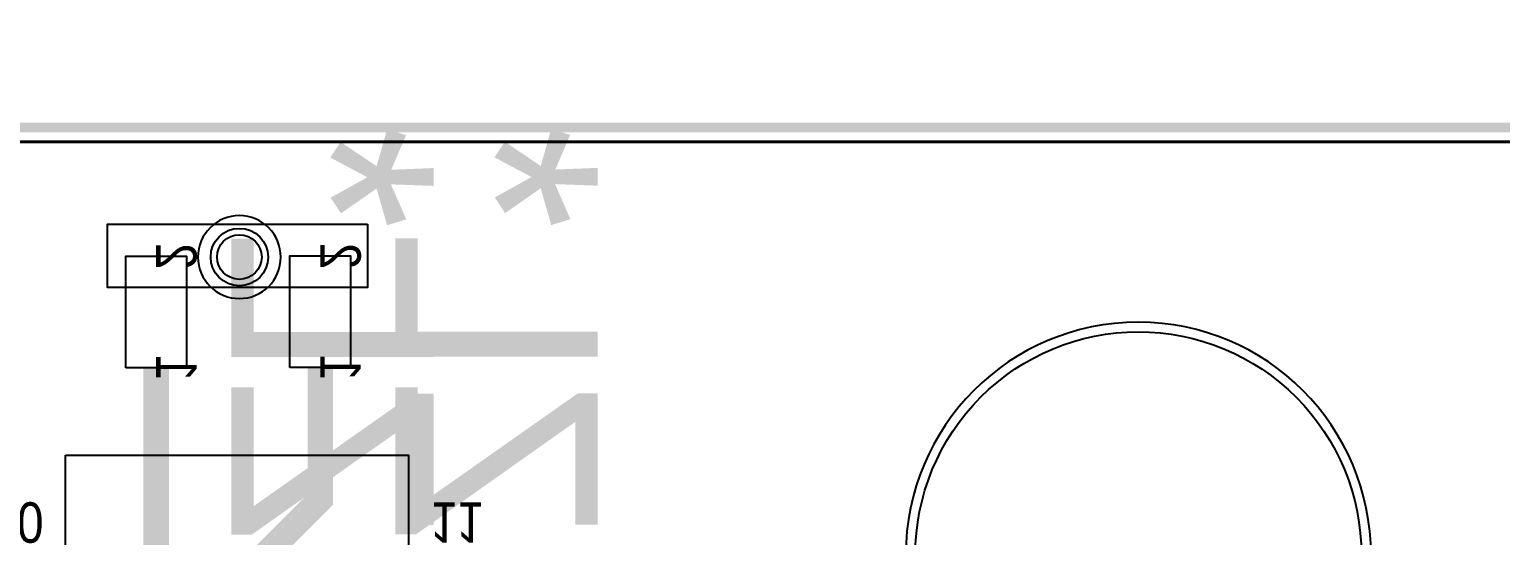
# Model space of a CAD drawing. Extents: x -41 to 146, y -37 to 163.
# Drawn here: x 82.2 to 105.28, y 111.81 to 119.74 of the extents above; entities that cross this region are included whole.
import ezdxf
from ezdxf.enums import TextEntityAlignment as Align

# ---------------------------------------------------------------- set-up
doc = ezdxf.new("R2010")
doc.units = 0
for name, color, linetype in [('BOARD_GEOMETRY_OUTLINE', 3, 'CONTINUOUS'), ('ETCH_BOTTOM', 7, 'CONTINUOUS'), ('ETCH_GND', 5, 'CONTINUOUS'), ('ETCH_PWR', 6, 'CONTINUOUS'), ('ETCH_TOP', 4, 'CONTINUOUS'), ('PACKAGE_GEOMETRY_ASSEMBLY_TOP', 12, 'CONTINUOUS'), ('PACKAGE_GEOMETRY_PIN_NUMBER', 10, 'CONTINUOUS'), ('PIN_SOLDERMASK_BOTTOM', 17, 'CONTINUOUS'), ('PIN_SOLDERMASK_TOP', 18, 'CONTINUOUS'), ('REF_DES_SILKSCREEN_TOP', 24, 'CONTINUOUS'), ('ROUTE_KEEPOUT_ALL', 26, 'CONTINUOUS')]:
    doc.layers.add(name, color=color, linetype=linetype)

# ---------------------------------------------------------------- blocks, each defined once
blk = doc.blocks.new('VIA0700X0300')
at = {"layer": 'ETCH_BOTTOM'}
blk.add_circle((0, 0), 0.35, dxfattribs=at)
at = {"layer": 'ETCH_GND'}
blk.add_circle((0, 0), 0.35, dxfattribs=at)
at = {"layer": 'ETCH_PWR'}
blk.add_circle((0, 0), 0.35, dxfattribs=at)
at = {"layer": 'ETCH_TOP'}
blk.add_circle((0, 0), 0.35, dxfattribs=at)
at = {"layer": 'PIN_SOLDERMASK_BOTTOM'}
blk.add_circle((0, 0), 0.45, dxfattribs=at)
at = {"layer": 'PIN_SOLDERMASK_TOP'}
blk.add_circle((0, 0), 0.45, dxfattribs=at)
blk = doc.blocks.new('F56')
at = {"layer": 'PACKAGE_GEOMETRY_ASSEMBLY_TOP'}
blk.add_lwpolyline([(0, -0.475), (1.75, -0.475), (1.75, 0.475), (0, 0.475)], close=True, dxfattribs=at)
at = {"layer": 'REF_DES_SILKSCREEN_TOP', "width": 0.991811}
blk.add_text('ZL*', height=3.175, dxfattribs=at).set_placement((-2.747, 1.179))
blk = doc.blocks.new('F64')
at = {"layer": 'PACKAGE_GEOMETRY_ASSEMBLY_TOP'}
blk.add_lwpolyline([(0.76, -6.59), (6.14, -6.59), (6.14, 0.74), (0.76, 0.74)], close=True, dxfattribs=at)
blk = doc.blocks.new('F_3500_7CIRC')
at = {"layer": 'ROUTE_KEEPOUT_ALL'}
blk.add_lwpolyline([(0, 3.5, -0.414214), (3.5, 0, -0.414214), (0, -3.5, -0.414214), (-3.5, 0, -0.414214), (0, 3.5)], format="xyb", close=True, dxfattribs=at)

msp = doc.modelspace()

# ---------------------------------------------------------------- linework, layer by layer
at = {"layer": 'BOARD_GEOMETRY_OUTLINE', "const_width": 0.15}
msp.add_lwpolyline([(106.2, 118.2), (-6, 118.2), (-6, 0), (106.2, 0)], close=True, dxfattribs=at)
at = {"layer": 'ETCH_BOTTOM'}
msp.add_lwpolyline([(87.5057, 116.6885), (87.5057, 115.692), (83.4243, 115.692), (83.4243, 116.6885)], close=True, dxfattribs=at)
at = {"layer": 'ETCH_BOTTOM', "const_width": 0.4}
for points in [[(86.7626, 114.4381), (86.7626, 112.3718), (83.9512, 109.5604), (83.9512, 108.0083), (83.7216, 107.7787), (82.0058, 107.7787)], [(84.187, 114.4346), (84.187, 111.0513), (83.5104, 110.3747), (82.0098, 110.3747), (82.0058, 110.3787)]]:
    msp.add_lwpolyline(points, dxfattribs=at)
at = {"layer": 'ETCH_GND'}
for points in [[(68.3418, 65.5629), (68.2695, 65.563), (67.9937, 65.563), (67.9937, 117.973), (105.8259, 117.973), (105.8259, 65.563), (81.1192, 65.563), (81.1192, 65.5629), (76.7231, 65.5629, -0.424065), (76.6217, 65.6677, 0.683078), (75.5091, 66.1461, -0.418711), (75.4368, 66.1461, 0.683078), (74.3242, 65.6677, -0.424065), (74.2228, 65.5629)], [(99.6, 115.1502, 1), (99.6, 107.8498, 1)]]:
    msp.add_lwpolyline(points, format="xyb", close=True, dxfattribs=at)
at = {"layer": 'ETCH_PWR'}
msp.add_lwpolyline([(67.9913, 94.206), (67.9913, 117.9718), (105.8807, 117.9718), (105.8807, 13.6405)], dxfattribs=at)
for points in [[(85.4937, 116.8213, 1), (85.4937, 115.5211, 1)], [(99.6, 115.1502, 1), (99.6, 107.8498, 1)]]:
    msp.add_lwpolyline(points, format="xyb", close=True, dxfattribs=at)
at = {"layer": 'ETCH_TOP'}
for points in [[(68.0021, 65.5691), (68.0021, 117.9859), (105.8711, 117.9859), (105.8711, 65.5691), (76.7233, 65.5691, -0.421742), (76.6219, 65.6731, 0.193677), (76.4522, 66.1279), (76.4196, 66.1637), (76.6862, 66.4303), (77.4387, 66.4303), (77.4387, 69.0305), (73.5885, 69.0305), (73.5885, 66.4303), (74.3058, 66.4303), (74.5238, 66.2123), (74.5238, 66.1592), (74.5093, 66.1445, 0.202782), (74.324, 65.6731, -0.421742), (74.2226, 65.5691)], [(99.6, 115.1502, 1), (99.6, 107.8498, 1)]]:
    msp.add_lwpolyline(points, format="xyb", close=True, dxfattribs=at)

# ---------------------------------------------------------------- block references
at = {"xscale": -1}
for name, p, rotation in [('F56', (86.7626, 114.4381), 270), ('F56', (84.187, 114.4346), 270), ('F64', (82.0058, 106.4787), 180)]:
    msp.add_blockref(name, p, dxfattribs=dict(at, rotation=rotation))
msp.add_blockref('F_3500_7CIRC', (99.6, 111.5))
at = {"layer": 'ETCH_TOP'}
for p in [(85.4937, 116.1712), (72.419, 113.6449), (44.9586, 109.7136), (38.4914, 109.7093)]:
    msp.add_blockref('VIA0700X0300', p, dxfattribs=at)

# ---------------------------------------------------------------- texts
at = {"layer": 'PACKAGE_GEOMETRY_PIN_NUMBER', "text_generation_flag": 2, "width": 0.88}
for s, rotation, p in [('2', 270, (84.187, 116.1846)), ('2', 270, (86.7626, 116.1881)), ('1', 270, (84.187, 114.4346)), ('1', 270, (86.7626, 114.4381)), ('10', 180, (82.0058, 112.3287)), ('11', 180, (88.9058, 112.3287))]:
    msp.add_text(s, height=0.635, rotation=rotation, dxfattribs=at).set_placement(p, align=Align.CENTER)

doc.saveas('drawing.dxf')
